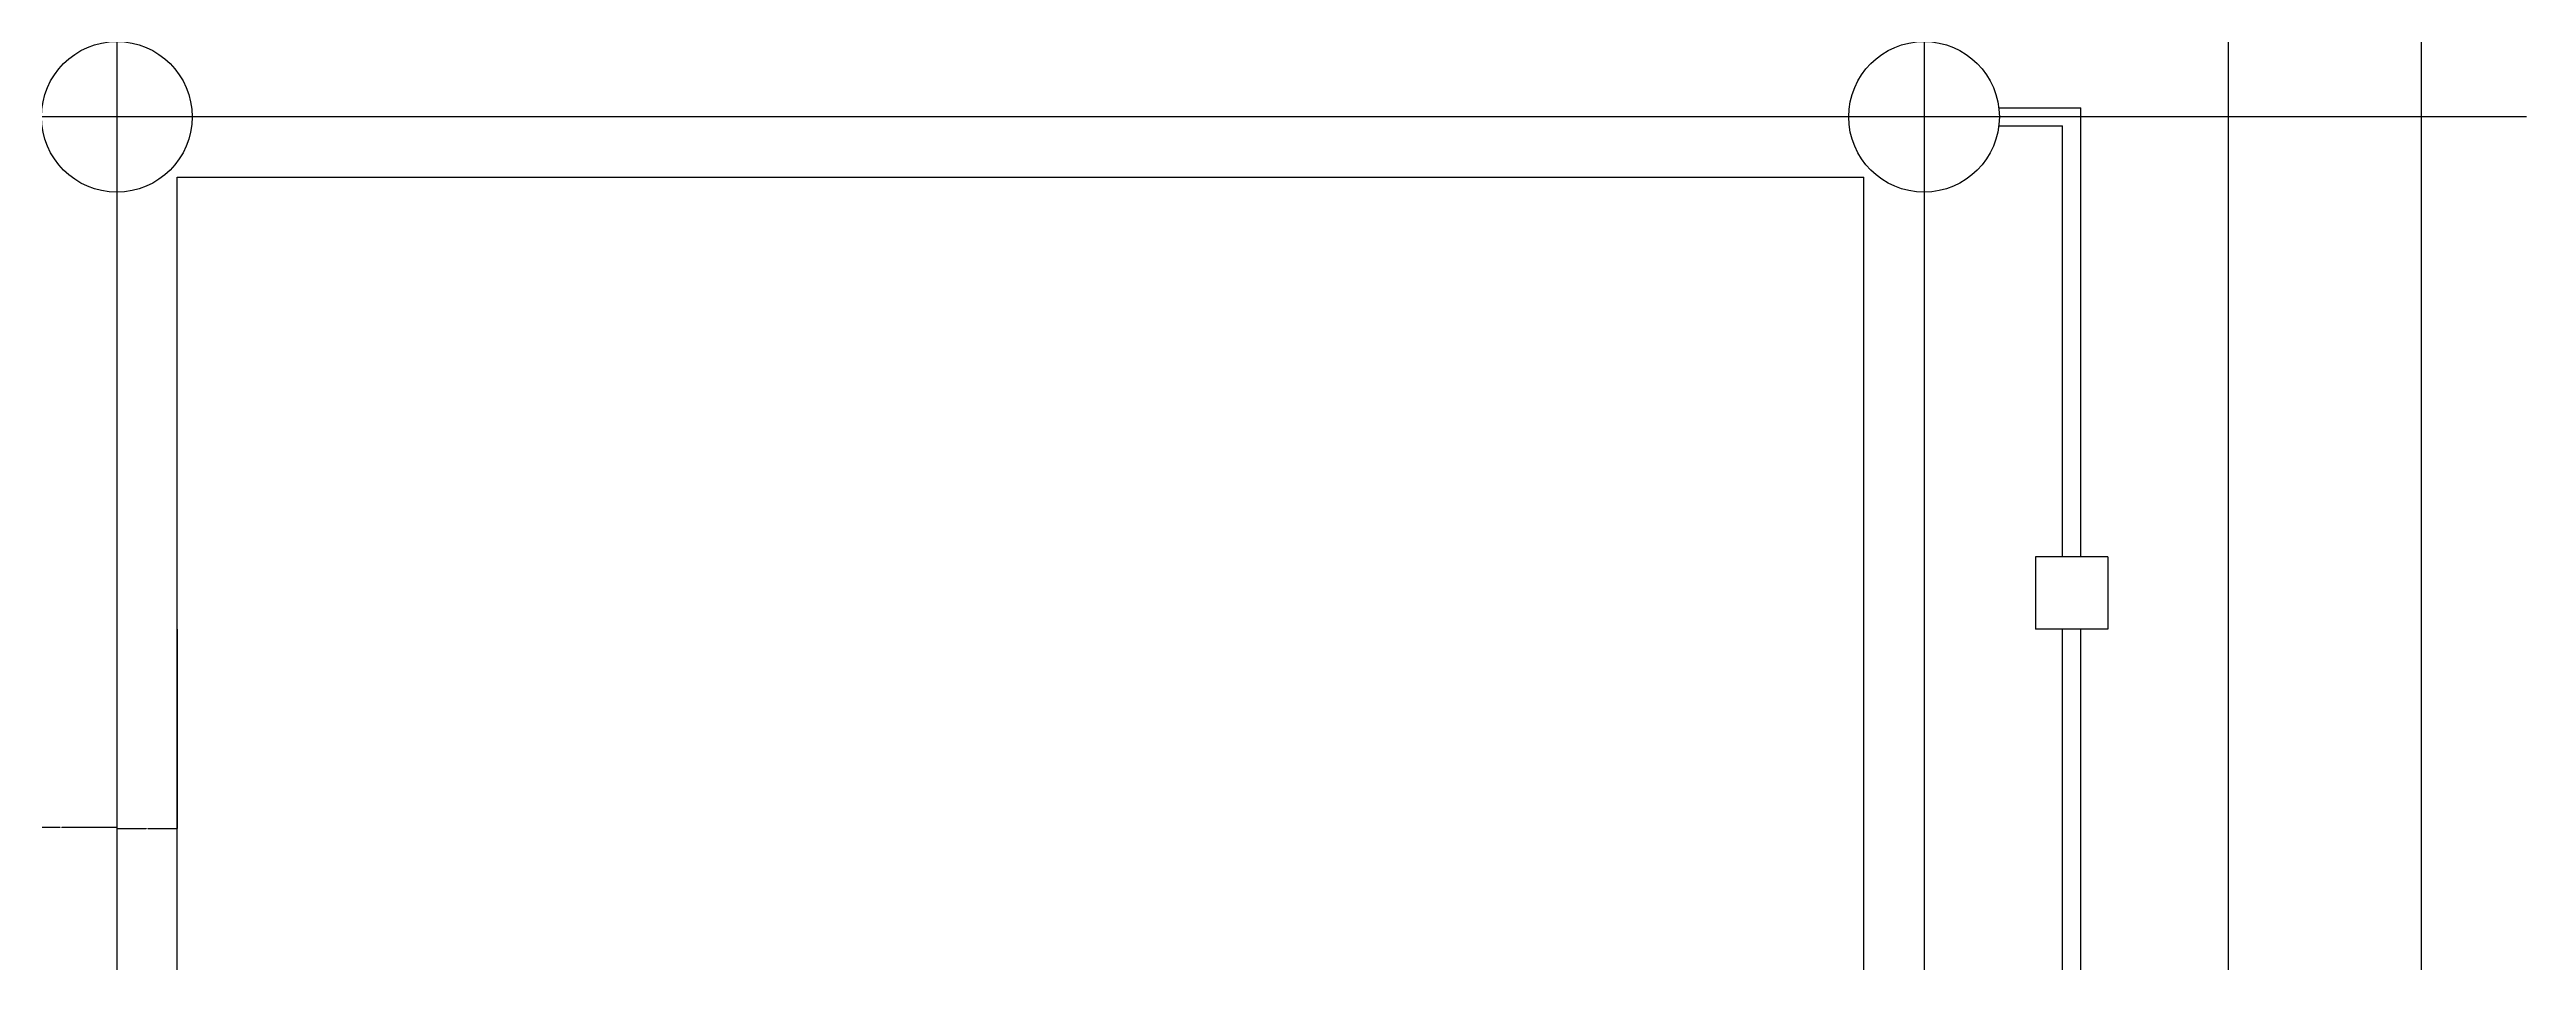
# Model space of a CAD drawing. Header units: metres. Extents: x -855790 to -837970, y 565220 to 577820.
# Drawn here: x -852326 to -848214, y 573968 to 575483 of the extents above; entities that cross this region are included whole.
import ezdxf

# ---------------------------------------------------------------- set-up
doc = ezdxf.new("R2010")
doc.units = ezdxf.units.M
for name, color, linetype in [('COLUMN', 5, 'Continuous'), ('DOTE', 1, 'Continuous'), ('PUB_DIM', 3, 'Continuous'), ('WALL', 2, 'Continuous'), ('WINDOW', 3, 'Continuous')]:
    doc.layers.add(name, color=color, linetype=linetype)
doc.dimstyles.get("Standard").update_dxf_attribs({"dimtxt": 2.5, "dimasz": 2.5, "dimexe": 1.25, "dimexo": 0.625, "dimtad": 1, "dimcen": 2.5, "dimazin": 3, "dimtfac": 1, "dimtmove": 0, "dimatfit": 3})

# ---------------------------------------------------------------- blocks, each defined once
blk = doc.blocks.new('*D56')
for p, q in [((-852214.13, 574521.34), (-852214.13, 574190.5)), ((-852114.13, 574521.34), (-852114.13, 574190.5)), ((-852213.88, 574190.5), (-852165.63, 574190.5)), ((-852162.63, 574190.5), (-852114.38, 574190.5))]:
    blk.add_line(p, q)
at = {"layer": 'Defpoints'}
for p in [(-852214.13, 574521.34), (-852114.13, 574521.34), (-852214.13, 574190.5)]:
    blk.add_point(p, dxfattribs=at)
at = {"layer": 'PUB_DIM', "insert": (-852164.13, 574190.5), "char_height": 1, "attachment_point": 5}
blk.add_mtext('100', dxfattribs=at)
blk = doc.blocks.new('*D57')
for p, q in [((-852399.13, 574521.34), (-852399.13, 574192.4)), ((-852214.13, 574521.34), (-852214.13, 574192.4)), ((-852398.88, 574192.4), (-852308.13, 574192.4)), ((-852305.13, 574192.4), (-852214.38, 574192.4))]:
    blk.add_line(p, q)
at = {"layer": 'Defpoints'}
for p in [(-852399.13, 574521.34), (-852214.13, 574521.34), (-852399.13, 574192.4)]:
    blk.add_point(p, dxfattribs=at)
at = {"layer": 'PUB_DIM', "insert": (-852306.63, 574192.4), "char_height": 1, "attachment_point": 5}
blk.add_mtext('185', dxfattribs=at)

msp = doc.modelspace()

# ---------------------------------------------------------------- linework, layer by layer
at = {"layer": 'COLUMN'}
for centre in [(-852214.12, 575371.34), (-849214.12, 575371.34)]:
    msp.add_circle(centre, 125, dxfattribs=at)
at = {"layer": 'DOTE'}
for p, q in [((-852214.12, 576371.34), (-852214.12, 571371.34)), ((-849214.12, 576371.34), (-849214.12, 571371.34)), ((-848214.12, 575371.34), (-853214.12, 575371.34))]:
    msp.add_line(p, q, dxfattribs=at)
at = {"layer": 'WALL'}
for p, q in [((-848389.12, 576196.34), (-848389.12, 571546.13)), ((-848709.12, 575876.34), (-848709.12, 571866.34)), ((-848909.12, 574641.34), (-849029.12, 574641.34)), ((-849029.12, 574641.34), (-849029.12, 574521.34)), ((-848909.12, 574641.34), (-848909.12, 574521.34)), ((-848909.12, 574521.34), (-849029.12, 574521.34))]:
    msp.add_line(p, q, dxfattribs=at)
at = {"layer": 'WINDOW'}
for p, q in [((-849090.73, 575356.34), (-848984.12, 575356.34)), ((-849090.03, 575386.34), (-848954.12, 575386.34)), ((-848984.12, 574641.34), (-848984.12, 575356.34)), ((-848954.12, 574641.34), (-848954.12, 575386.34)), ((-852114.12, 575271.34), (-849314.12, 575271.34)), ((-852114.12, 572471.34), (-852114.12, 575271.34)), ((-849314.12, 572471.34), (-849314.12, 575271.34)), ((-848984.12, 573221.34), (-848984.12, 574521.34)), ((-848954.12, 573221.34), (-848954.12, 574521.34))]:
    msp.add_line(p, q, dxfattribs=at)

# ---------------------------------------------------------------- dimensions: what is measured, and where the dimension line sits
at = {"layer": 'PUB_DIM'}
for base, p1, p2, picture, middle in [((-852399.13, 574192.4), (-852399.13, 574521.34), (-852214.13, 574521.34), '*D57', (-852306.63, 574192.4)), ((-852214.13, 574190.5), (-852214.13, 574521.34), (-852114.13, 574521.34), '*D56', (-852164.13, 574190.5))]:
    dim = msp.add_linear_dim(base=base, p1=p1, p2=p2, dimstyle='Standard', dxfattribs=at)
    dim.commit()
    dim.dimension.update_dxf_attribs({"geometry": picture, "text_midpoint": middle})

doc.saveas('drawing.dxf')
